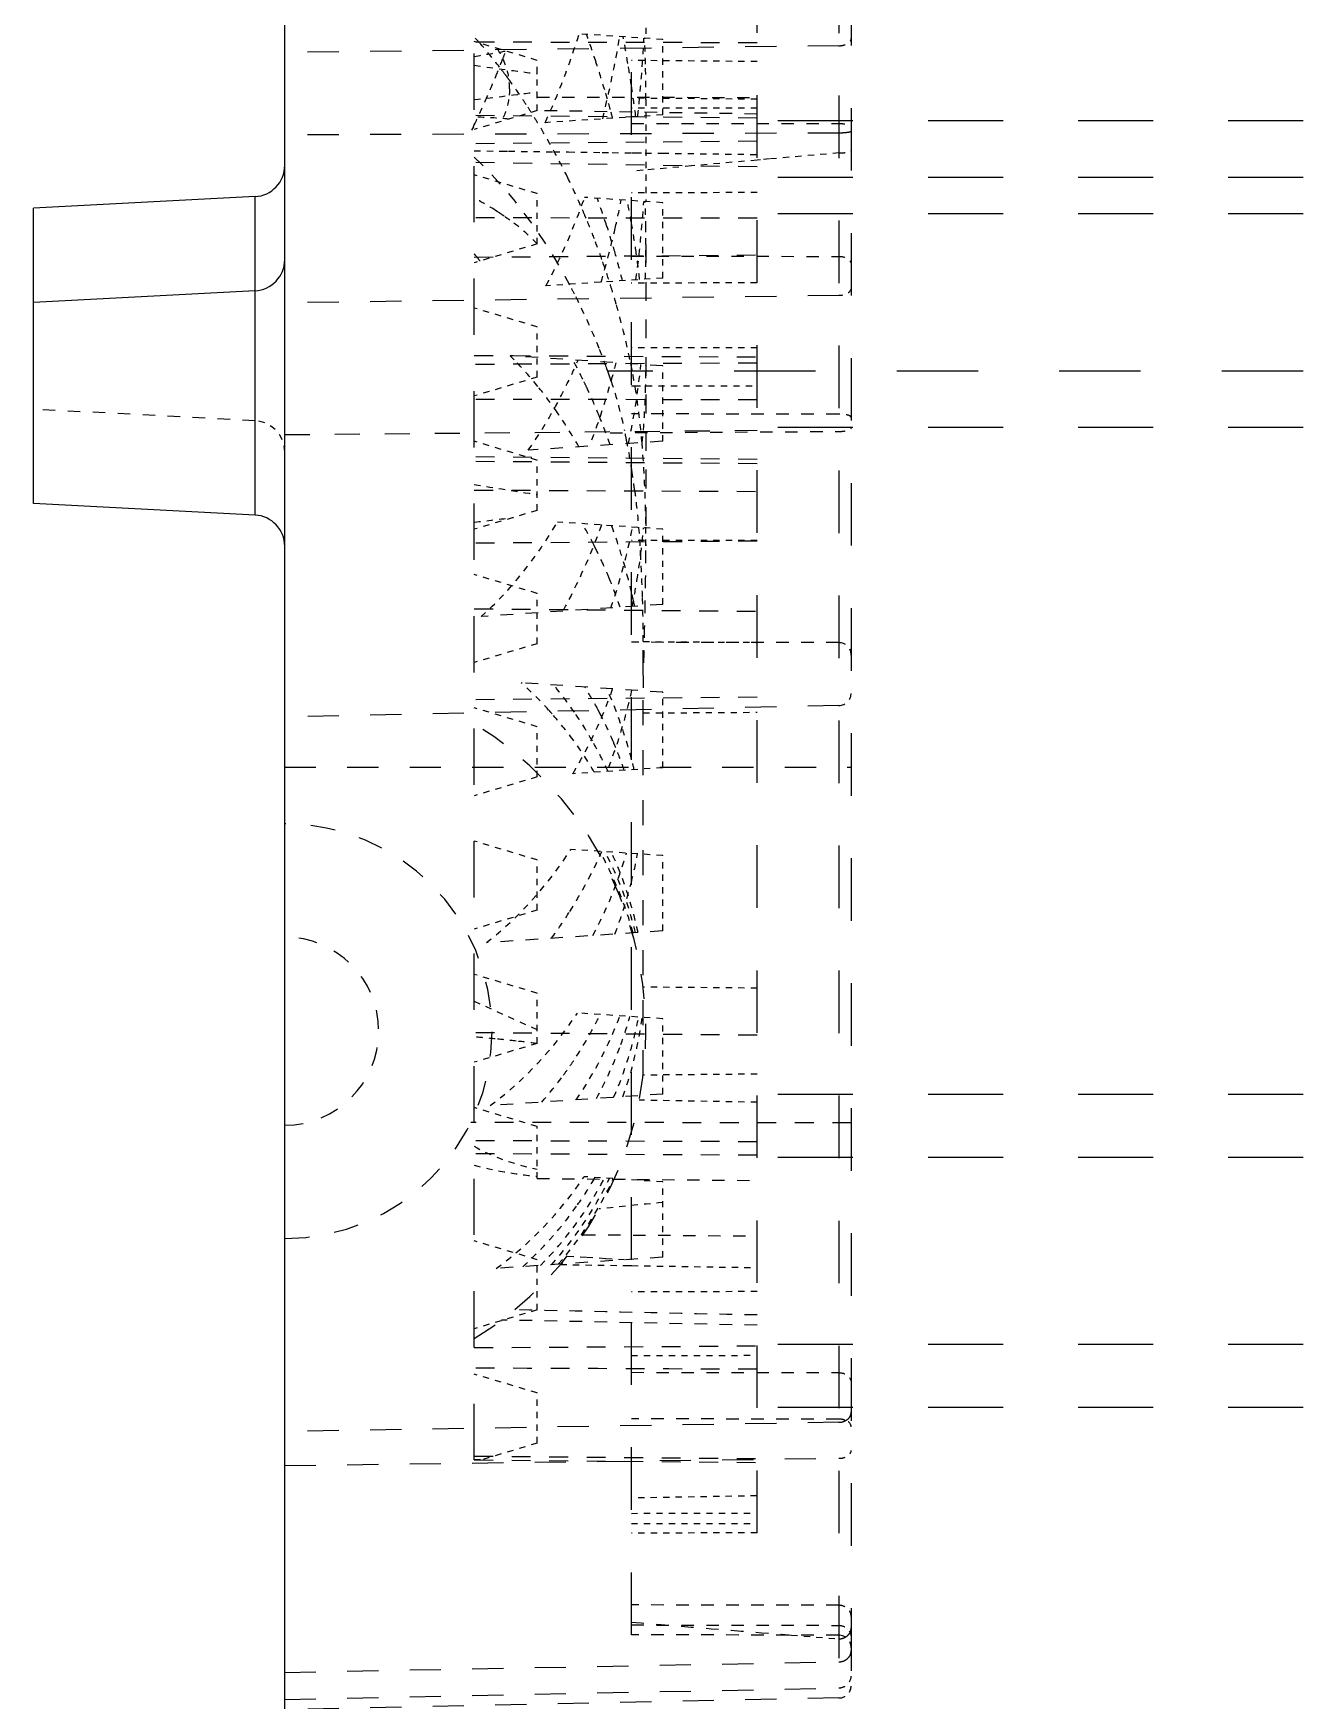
# Model space of a CAD drawing. Header units: millimetres. Extents: x 2875 to 3219, y 1450 to 1733.
# Drawn here: x 3135.41 to 3155.73, y 1563.48 to 1590.15 of the extents above; entities that cross this region are included whole.
import ezdxf

# ---------------------------------------------------------------- set-up
doc = ezdxf.new("R2010")
doc.units = ezdxf.units.MM
doc.linetypes.add('HIDDEN', pattern=[0.2, 0.1, -0.1])
doc.layers.add('DEFAULT_2', color=8, linetype='HIDDEN')

msp = doc.modelspace()

# ---------------------------------------------------------------- linework, layer by layer
at = {"color": 7, "linetype": 'Continuous'}
for p, q in [((3139.434, 1527.98), (3139.434, 1660.692)), ((3138.96, 1587.537), (3135.414, 1587.351)), ((3138.96, 1582.442), (3138.96, 1587.537)), ((3135.414, 1582.628), (3135.414, 1587.351)), ((3138.96, 1586.03), (3135.414, 1585.844)), ((3138.96, 1582.442), (3135.414, 1582.628))]:
    msp.add_line(p, q, dxfattribs=at)
for centre, start, end in [((3138.934, 1588.036), 273, 0), ((3138.934, 1586.529), 273, 0), ((3138.934, 1581.943), 0, 87)]:
    msp.add_arc(centre, 0.5, start, end, dxfattribs=at)
at = {"layer": 'DEFAULT_2', "color": 8, "linetype": 'HIDDEN', "ltscale": 10}
for p, q in [((3148.3, 1645.154), (3148.3, 1563.518)), ((3148.497, 1644.953), (3148.497, 1563.719)), ((3144.98, 1564.528), (3144.98, 1644.144)), ((3146.99, 1566.159), (3146.99, 1642.513))]:
    msp.add_line(p, q, dxfattribs=at)
at = {"layer": 'DEFAULT_2', "color": 8, "linetype": 'HIDDEN', "ltscale": 9}
msp.add_line((3142.467, 1567.326), (3142.467, 1641.339), dxfattribs=at)
at = {"layer": 'DEFAULT_2', "color": 8, "linetype": 'HIDDEN'}
for p, q in [((3145.212, 1591.439), (3145.212, 1590.069)), ((3145.482, 1590.051), (3144.145, 1590.141)), ((3146.99, 1589.698), (3144.98, 1589.715)), ((3146.99, 1589.095), (3144.98, 1589.112)), ((3145.212, 1589.091), (3145.212, 1587.458)), ((3145.482, 1588.845), (3143.6, 1588.72)), ((3146.99, 1588.954), (3144.98, 1588.953)), ((3145.481, 1588.231), (3146.99, 1588.211)), ((3146.99, 1587.601), (3144.98, 1587.599)), ((3145.482, 1586.234), (3143.614, 1586.11)), ((3146.988, 1586.16), (3144.979, 1586.151)), ((3146.99, 1585.117), (3144.98, 1585.117)), ((3145.212, 1584.509), (3146.99, 1584.509)), ((3145.482, 1582.218), (3143.796, 1582.331)), ((3146.99, 1582.038), (3144.98, 1582.035)), ((3145.169, 1580.419), (3146.99, 1580.406)), ((3145.169, 1579.276), (3146.99, 1579.288)), ((3145.482, 1578.401), (3144.043, 1578.305)), ((3145.482, 1576.996), (3144.013, 1577.094)), ((3146.99, 1574.874), (3145.169, 1574.89)), ((3145.482, 1574.385), (3144.116, 1574.476)), ((3146.99, 1573.498), (3145.169, 1573.482)), ((3146.99, 1573.049), (3145.106, 1573.082)), ((3144.986, 1570.435), (3146.99, 1570.403)), ((3146.99, 1570.019), (3144.98, 1570.016)), ((3144.98, 1568.998), (3146.99, 1569)), ((3146.988, 1566.752), (3144.979, 1566.717)), ((3144.98, 1566.472), (3146.99, 1566.475)), ((3144.98, 1566.307), (3146.99, 1566.31)), ((3146.99, 1566.159), (3144.98, 1566.156))]:
    msp.add_line(p, q, dxfattribs=at)
at = {"layer": 'DEFAULT_2', "color": 8, "linetype": 'HIDDEN', "ltscale": 0.9}
for p, q in [((3145.482, 1588.845), (3145.482, 1590.051)), ((3145.482, 1587.44), (3144.232, 1587.524)), ((3145.482, 1586.234), (3145.482, 1587.44)), ((3145.482, 1583.623), (3145.482, 1584.829)), ((3145.482, 1581.012), (3145.482, 1582.218)), ((3145.482, 1578.401), (3145.482, 1579.607)), ((3145.482, 1575.79), (3145.482, 1576.996)), ((3145.482, 1573.179), (3145.482, 1574.385)), ((3145.482, 1571.774), (3144.223, 1571.858)), ((3145.482, 1570.568), (3145.482, 1571.774))]:
    msp.add_line(p, q, dxfattribs=at)
at = {"layer": 'DEFAULT_2', "color": 8, "linetype": 'HIDDEN', "ltscale": 5}
for p, q in [((3148.3, 1589.951), (3139.434, 1589.841)), ((3148.3, 1588.553), (3139.434, 1588.525)), ((3148.3, 1585.954), (3139.434, 1585.838)), ((3148.3, 1579.397), (3139.434, 1579.211)), ((3139.434, 1578.407), (3148.497, 1578.407)), ((3148.3, 1567.928), (3139.434, 1567.781)), ((3139.434, 1567.237), (3148.3, 1567.353)), ((3139.434, 1563.928), (3148.3, 1564.096)), ((3139.434, 1563.494), (3148.3, 1563.679)), ((3148.3, 1563.518), (3139.434, 1563.332))]:
    msp.add_line(p, q, dxfattribs=at)
at = {"layer": 'DEFAULT_2', "color": 8, "linetype": 'HIDDEN', "ltscale": 0.7}
for p, q in [((3143.472, 1589.717), (3142.467, 1590.018)), ((3143.472, 1588.913), (3142.467, 1588.611)), ((3146.99, 1588.121), (3145.941, 1588.028)), ((3143.472, 1587.585), (3142.467, 1587.886)), ((3143.472, 1586.781), (3142.467, 1586.479)), ((3143.472, 1585.453), (3142.467, 1585.755)), ((3143.472, 1584.649), (3142.467, 1584.348)), ((3143.472, 1583.321), (3142.467, 1583.623)), ((3143.472, 1582.517), (3142.467, 1582.216)), ((3143.472, 1581.189), (3142.467, 1581.491)), ((3143.472, 1580.385), (3142.467, 1580.084)), ((3143.472, 1579.057), (3142.467, 1579.359)), ((3143.472, 1578.253), (3142.467, 1577.952)), ((3143.472, 1576.925), (3142.467, 1577.227)), ((3143.472, 1576.121), (3142.467, 1575.82)), ((3143.472, 1574.793), (3142.467, 1575.095)), ((3143.472, 1573.989), (3142.467, 1573.688)), ((3143.472, 1572.661), (3142.467, 1572.963)), ((3143.472, 1570.53), (3142.467, 1570.831)), ((3143.845, 1570.453), (3144.892, 1570.436)), ((3143.472, 1569.726), (3142.467, 1569.424)), ((3143.472, 1568.398), (3142.467, 1568.699)), ((3143.472, 1567.594), (3142.575, 1567.325))]:
    msp.add_line(p, q, dxfattribs=at)
at = {"layer": 'DEFAULT_2', "color": 8, "linetype": 'HIDDEN', "ltscale": 3}
for p, q in [((3146.99, 1589.998), (3142.502, 1590.008)), ((3146.99, 1588.793), (3142.467, 1588.833)), ((3146.99, 1588.422), (3142.467, 1588.383)), ((3146.99, 1588.012), (3142.467, 1588.082)), ((3146.99, 1587.191), (3142.467, 1587.197)), ((3142.467, 1586.569), (3146.99, 1586.604)), ((3145.212, 1586.77), (3145.212, 1581.949)), ((3142.467, 1584.996), (3146.99, 1584.972)), ((3146.988, 1584.874), (3142.467, 1584.851)), ((3146.99, 1584.285), (3142.467, 1584.294)), ((3146.99, 1583.332), (3142.467, 1583.372)), ((3146.99, 1583.263), (3142.467, 1583.299)), ((3142.467, 1582.843), (3146.99, 1582.821)), ((3146.99, 1582.026), (3142.467, 1581.991)), ((3142.467, 1580.943), (3146.99, 1580.904)), ((3146.99, 1579.528), (3142.467, 1579.489)), ((3146.99, 1574.12), (3142.467, 1574.16)), ((3148.497, 1572.721), (3142.41, 1572.723)), ((3146.99, 1572.416), (3142.467, 1572.433)), ((3146.99, 1572.2), (3142.467, 1572.225)), ((3142.467, 1569.124), (3146.99, 1569.151)), ((3142.467, 1567.388), (3146.99, 1567.349)), ((3142.467, 1567.326), (3146.99, 1567.286))]:
    msp.add_line(p, q, dxfattribs=at)
at = {"layer": 'DEFAULT_2', "color": 8, "linetype": 'HIDDEN', "ltscale": 0.6}
for p, q in [((3143.472, 1588.913), (3143.472, 1589.717)), ((3145.941, 1588.028), (3145.168, 1587.96)), ((3143.472, 1586.78), (3143.472, 1587.585)), ((3143.472, 1584.649), (3143.472, 1585.453)), ((3143.472, 1582.517), (3143.472, 1583.321)), ((3143.472, 1580.385), (3143.472, 1581.189)), ((3143.472, 1578.253), (3143.472, 1579.057)), ((3143.472, 1576.121), (3143.472, 1576.925)), ((3143.472, 1573.988), (3143.472, 1574.793)), ((3143.472, 1571.828), (3143.472, 1572.661)), ((3143.472, 1569.726), (3143.472, 1570.53)), ((3143.472, 1567.594), (3143.472, 1568.398))]:
    msp.add_line(p, q, dxfattribs=at)
at = {"layer": 'DEFAULT_2', "color": 8, "linetype": 'HIDDEN', "ltscale": 2}
for p, q in [((3143.472, 1589.129), (3146.99, 1589.124)), ((3146.99, 1588.858), (3143.472, 1588.913)), ((3144.98, 1588.707), (3148.297, 1588.706)), ((3144.98, 1586.584), (3148.297, 1586.581)), ((3145.482, 1584.829), (3143.041, 1584.992)), ((3138.96, 1583.95), (3135.414, 1584.136)), ((3148.297, 1584.058), (3144.98, 1584.06)), ((3144.64, 1583.759), (3148.3, 1583.78)), ((3145.482, 1583.623), (3143.33, 1583.48)), ((3145.482, 1581.012), (3142.575, 1580.818)), ((3148.297, 1580.402), (3144.98, 1580.407)), ((3145.482, 1579.607), (3143.218, 1579.758)), ((3145.482, 1575.79), (3142.66, 1575.602)), ((3145.482, 1573.179), (3142.721, 1572.995)), ((3143.472, 1571.828), (3146.99, 1571.797)), ((3144.208, 1570.93), (3146.99, 1570.91)), ((3145.482, 1570.568), (3142.819, 1570.39)), ((3146.99, 1569.481), (3142.904, 1569.565)), ((3144.98, 1568.728), (3148.297, 1568.723)), ((3148.297, 1567.979), (3144.98, 1567.983)), ((3148.297, 1565.001), (3144.98, 1565.006)), ((3144.98, 1564.686), (3148.297, 1564.68)), ((3148.297, 1564.523), (3144.98, 1564.528))]:
    msp.add_line(p, q, dxfattribs=at)
at = {"layer": 'DEFAULT_2', "color": 8, "linetype": 'HIDDEN', "ltscale": 0.2}
for p, q in [((3145.212, 1589.091), (3145.211, 1588.827)), ((3143.735, 1588.254), (3143.973, 1588.251)), ((3144.673, 1588.241), (3144.98, 1588.237)), ((3145.203, 1588.234), (3145.481, 1588.231)), ((3144.258, 1570.564), (3143.951, 1570.582)), ((3144.565, 1570.546), (3144.258, 1570.564)), ((3144.872, 1570.527), (3144.565, 1570.546))]:
    msp.add_line(p, q, dxfattribs=at)
at = {"layer": 'DEFAULT_2', "color": 8, "linetype": 'HIDDEN', "ltscale": 12}
for p, q in [((3186.925, 1588.748), (3146.99, 1588.748)), ((3186.925, 1587.844), (3146.99, 1587.844)), ((3186.925, 1587.261), (3146.99, 1587.261)), ((3186.925, 1583.844), (3146.99, 1583.844)), ((3186.925, 1573.171), (3146.99, 1573.171)), ((3186.925, 1572.166), (3146.99, 1572.166)), ((3186.925, 1569.171), (3146.99, 1569.171)), ((3186.925, 1568.166), (3146.99, 1568.166))]:
    msp.add_line(p, q, dxfattribs=at)
at = {"layer": 'DEFAULT_2', "color": 8, "linetype": 'HIDDEN', "ltscale": 0.04}
for p, q in [((3142.452, 1588.654), (3142.425, 1588.599)), ((3144.98, 1588.237), (3145.042, 1588.237)), ((3147.045, 1588.126), (3146.99, 1588.121))]:
    msp.add_line(p, q, dxfattribs=at)
at = {"layer": 'DEFAULT_2', "color": 8, "linetype": 'HIDDEN', "ltscale": 0.3}
msp.add_line((3142.467, 1588.271), (3142.896, 1588.265), dxfattribs=at)
at = {"layer": 'DEFAULT_2', "color": 8, "linetype": 'HIDDEN', "ltscale": 0.09}
for p, q in [((3142.896, 1588.265), (3143.016, 1588.264)), ((3142.467, 1567.333), (3142.598, 1567.331))]:
    msp.add_line(p, q, dxfattribs=at)
at = {"layer": 'DEFAULT_2', "color": 8, "linetype": 'HIDDEN', "ltscale": 0.5}
for p, q in [((3143.016, 1588.264), (3143.735, 1588.254)), ((3147.539, 1564.524), (3148.3, 1564.463))]:
    msp.add_line(p, q, dxfattribs=at)
at = {"layer": 'DEFAULT_2', "color": 8, "linetype": 'HIDDEN', "ltscale": 0.4}
msp.add_line((3143.973, 1588.251), (3144.514, 1588.244), dxfattribs=at)
at = {"layer": 'DEFAULT_2', "color": 8, "linetype": 'HIDDEN', "ltscale": 0.1}
for p, q in [((3144.514, 1588.244), (3144.673, 1588.241)), ((3145.042, 1588.237), (3145.203, 1588.234)), ((3145.168, 1587.96), (3144.979, 1587.944)), ((3147.192, 1588.139), (3147.045, 1588.126)), ((3145.026, 1584.509), (3145.212, 1584.509))]:
    msp.add_line(p, q, dxfattribs=at)
at = {"layer": 'DEFAULT_2', "color": 8, "linetype": 'HIDDEN', "ltscale": 0.8}
for p, q in [((3148.3, 1588.236), (3147.192, 1588.139)), ((3143.472, 1574.207), (3142.467, 1574.662))]:
    msp.add_line(p, q, dxfattribs=at)
at = {"layer": 'DEFAULT_2', "color": 8, "linetype": 'HIDDEN', "ltscale": 13}
msp.add_line((3186.925, 1584.748), (3144.602, 1584.745), dxfattribs=at)
at = {"layer": 'DEFAULT_2', "color": 8, "linetype": 'HIDDEN', "ltscale": 0.03}
msp.add_line((3144.98, 1584.509), (3145.026, 1584.509), dxfattribs=at)
at = {"layer": 'DEFAULT_2', "color": 8, "linetype": 'HIDDEN', "ltscale": 4}
for p, q in [((3139.434, 1583.729), (3146.99, 1583.799)), ((3145.169, 1573.482), (3145.169, 1580.419))]:
    msp.add_line(p, q, dxfattribs=at)
at = {"layer": 'DEFAULT_2', "color": 8, "linetype": 'HIDDEN', "ltscale": 0.07}
msp.add_line((3144.892, 1570.436), (3144.986, 1570.435), dxfattribs=at)
at = {"layer": 'DEFAULT_2', "color": 8, "linetype": 'HIDDEN', "ltscale": 0.09}
msp.add_arc((3136.756, 1584.927), 7.701, 41.1776, 42.1327, dxfattribs=at)
at = {"layer": 'DEFAULT_2', "color": 8, "linetype": 'HIDDEN', "ltscale": 0.3}
for centre, radius, start, end in [((3128.944, 1584.626), 16.278, 18.1254, 19.7736), ((3120.306, 1585.558), 24.959, 9.4806, 10.4698), ((3120.283, 1589.05), 24.93, 1.3937, 2.3465), ((3128.773, 1584.568), 16.458, 16.5018, 18.132), ((3121.662, 1585.794), 23.583, 8.5876, 9.4583), ((3128.504, 1595.35), 15.472, 336.0284, 337.6132), ((3122.557, 1585.914), 22.68, 7.3533, 8.442), ((3129.49, 1594.911), 14.393, 334.3758, 336.0287), ((3133.28, 1582.607), 11.894, 23.7384, 26.0942), ((3132.776, 1583.209), 12.425, 18.1311, 20.2531), ((3128.983, 1590.633), 16.145, 347.102, 348.7534), ((3127.944, 1584.153), 17.292, 9.8716, 11.0872), ((3127.458, 1586.758), 17.755, 0.9255, 2.2633), ((3132.89, 1582.438), 12.319, 21.0382, 22.6942), ((3128.613, 1584.276), 16.613, 8.1601, 9.6366), ((3132.488, 1583.118), 12.727, 13.9736, 16.0453), ((3129.13, 1584.344), 16.091, 6.6591, 8.1835), ((3128.827, 1586.76), 16.386, 358.0972, 359.3696), ((3131.657, 1584.833), 13.555, 358.3011, 0.0183), ((3135.187, 1580.226), 10.027, 22.2893, 24.8173), ((3134.354, 1581.535), 10.757, 8.6123, 10.8395), ((3137.969, 1578.701), 7.194, 27.0048, 30.0621), ((3117.926, 1581.952), 27.287, 359.9941, 0.7441), ((3134.32, 1583.14), 10.891, 353.022, 355.2542), ((3134.619, 1583.109), 10.59, 350.6941, 352.9896), ((3134.914, 1583.055), 10.29, 348.3643, 350.7266), ((3138.921, 1576.379), 6.263, 28.1337, 31.9168), ((3138.812, 1576.317), 6.388, 23.0587, 27.4659), ((3138.701, 1576.276), 6.507, 18.6839, 22.0971), ((3137.725, 1578.405), 7.483, 345.8036, 349.3561), ((3138.712, 1576.208), 6.496, 339.8484, 344.0248), ((3139.221, 1574.848), 5.986, 324.907, 329.5949)]:
    msp.add_arc(centre, radius, start, end, dxfattribs=at)
at = {"layer": 'DEFAULT_2', "color": 8, "linetype": 'HIDDEN'}
for centre, radius, start, end in [((3126.066, 1593.313), 19.003, 346.2032, 350.2567), ((3139.407, 1574.23), 5.805, 15.2674, 29.1743), ((3139.416, 1574.391), 5.794, 13.6974, 27.3928), ((3139.235, 1574.538), 5.978, 11.8304, 24.8367), ((3139.094, 1575.578), 6.115, 336.3676, 348.995), ((3139.423, 1574.517), 5.786, 315.164, 332.3947), ((3139.359, 1574.373), 5.852, 317.9018, 334.2468), ((3139.426, 1574.237), 5.79, 319.2355, 335.4006)]:
    msp.add_arc(centre, radius, start, end, dxfattribs=at)
at = {"layer": 'DEFAULT_2', "color": 8, "linetype": 'HIDDEN', "ltscale": 0.9}
for centre, radius, start, end in [((3123.518, 1591.126), 21.688, 353.8925, 357.2127), ((3129.033, 1588.426), 16.173, 352.109, 356.5776), ((3138.028, 1576.722), 7.188, 14.6044, 24.183), ((3139.042, 1575.237), 6.169, 340.0939, 352.2375)]:
    msp.add_arc(centre, radius, start, end, dxfattribs=at)
at = {"layer": 'DEFAULT_2', "color": 8, "linetype": 'HIDDEN', "ltscale": 0.4}
for centre, radius, start, end in [((3136.333, 1584.563), 8.259, 37.6448, 41.1463), ((3121.44, 1589.088), 23.773, 0.0056, 1.3696), ((3138.47, 1580.436), 6.454, 39.0214, 44.1105), ((3138.125, 1580.155), 6.899, 34.664, 39.028), ((3135.098, 1580.193), 10.122, 19.4741, 22.2748), ((3137.594, 1578.527), 7.608, 18.7021, 22.4751), ((3139.387, 1575.447), 5.767, 42.2362, 48.3755), ((3138.765, 1575.645), 6.434, 34.4847, 39.3339), ((3139.34, 1575.398), 5.835, 36.2104, 41.463), ((3138.72, 1575.613), 6.489, 29.6913, 34.4999), ((3139.262, 1575.347), 5.928, 30.1959, 36.1715), ((3138.69, 1575.597), 6.523, 24.8914, 29.6756), ((3138.139, 1579.81), 6.932, 323.3422, 327.636), ((3138.781, 1577.24), 6.345, 318.6701, 323.6683)]:
    msp.add_arc(centre, radius, start, end, dxfattribs=at)
at = {"layer": 'DEFAULT_2', "color": 8, "linetype": 'HIDDEN', "ltscale": 0.1}
for centre, radius, start, end in [((3127.053, 1595.938), 17.038, 338.6471, 339.1243), ((3135.817, 1584.159), 8.914, 36.6355, 37.6743), ((3128.831, 1584.586), 16.398, 15.97, 16.4996), ((3135.093, 1583.643), 9.803, 33.176, 34.3272), ((3134.856, 1583.488), 10.087, 32.3559, 33.1774), ((3128.727, 1584.556), 16.506, 15.3689, 15.97), ((3134.606, 1583.33), 10.383, 31.2725, 32.3545), ((3128.626, 1584.528), 16.611, 14.8737, 15.369), ((3133.079, 1582.517), 12.114, 22.9017, 23.743), ((3132.675, 1583.17), 12.533, 16.0529, 16.8706), ((3127.654, 1586.777), 17.558, 359.3559, 359.9762), ((3135.436, 1581.539), 9.708, 27.2251, 28.1936), ((3132.66, 1582.353), 12.564, 17.0524, 17.8719), ((3132.82, 1582.389), 12.401, 11.1354, 11.8405), ((3135.143, 1580.208), 10.075, 25.1071, 25.9442), ((3135.68, 1581.788), 9.407, 11.3747, 12.3359), ((3125.504, 1580.598), 19.661, 3.4399, 3.928), ((3136.257, 1579.174), 8.96, 12.2552, 13.1268), ((3138.056, 1576.73), 7.159, 13.2522, 14.6039), ((3138.664, 1577.325), 6.49, 325.3296, 326.935), ((3138.708, 1577.295), 6.436, 323.6611, 325.3297), ((3139.303, 1574.776), 5.876, 312.1302, 314.0276)]:
    msp.add_arc(centre, radius, start, end, dxfattribs=at)
at = {"layer": 'DEFAULT_2', "color": 8, "linetype": 'HIDDEN', "ltscale": 0.2}
for centre, radius, start, end in [((3127.612, 1595.719), 16.437, 337.6079, 338.6503), ((3141.953, 1589.26), 1.078, 0.0763, 11.301), ((3135.411, 1583.861), 9.418, 34.3233, 36.1208), ((3132.751, 1582.384), 12.468, 19.4394, 21.04), ((3132.532, 1583.127), 12.683, 16.8716, 18.1424), ((3128.291, 1586.778), 16.921, 359.9734, 0.9053), ((3132.713, 1582.371), 12.508, 17.8718, 19.44), ((3132.625, 1582.342), 12.601, 16.0115, 17.0522), ((3134.808, 1581.254), 10.398, 20.0059, 21.7654), ((3135.402, 1580.335), 9.786, 25.9385, 27.9732), ((3132.699, 1581.281), 12.431, 7.2338, 8.6263), ((3137.805, 1578.617), 7.378, 24.2016, 26.2569), ((3137.716, 1578.577), 7.476, 22.4808, 24.2022), ((3148.296, 1580.201), 0.201, 0, 89.9), ((3148.296, 1579.598), 0.201, 271.2, 0), ((3140.689, 1552.713), 21.454, 84.3459, 85.2452), ((3139.913, 1545.315), 28.893, 83.5933, 84.2612), ((3148.296, 1564.322), 0.201, 0, 89.9), ((3148.296, 1563.719), 0.201, 271.2, 0)]:
    msp.add_arc(centre, radius, start, end, dxfattribs=at)
at = {"layer": 'DEFAULT_2', "color": 8, "linetype": 'HIDDEN', "ltscale": 0.06}
for centre, radius, start, end in [((3135.635, 1584.023), 9.142, 36.1274, 36.6382), ((3138.672, 1580.627), 6.175, 44.1421, 44.9789), ((3131.259, 1582.396), 13.944, 4.618, 4.9531), ((3139.287, 1575.353), 5.905, 41.4548, 42.262), ((3138.763, 1576.293), 6.443, 27.4563, 28.1482)]:
    msp.add_arc(centre, radius, start, end, dxfattribs=at)
at = {"layer": 'DEFAULT_2', "color": 8, "linetype": 'HIDDEN', "ltscale": 0.05}
for centre, radius, start, end in [((3120.499, 1585.616), 24.759, 8.4252, 8.5931), ((3140.388, 1583.511), 4.509, 56.7987, 57.6135), ((3140.489, 1583.665), 4.325, 55.8101, 56.7996), ((3134.718, 1581.221), 10.493, 19.6238, 20.008), ((3138.345, 1582.514), 6.643, 19.0413, 19.6227), ((3138.103, 1582.431), 6.899, 18.1607, 18.7092)]:
    msp.add_arc(centre, radius, start, end, dxfattribs=at)
at = {"layer": 'DEFAULT_2', "color": 8, "linetype": 'HIDDEN', "ltscale": 0.7}
for centre, radius, start, end in [((3133.965, 1582.95), 11.128, 26.0555, 31.2287), ((3135.131, 1581.387), 10.048, 21.744, 27.1991), ((3138.788, 1576.181), 6.416, 331.388, 339.8435)]:
    msp.add_arc(centre, radius, start, end, dxfattribs=at)
at = {"layer": 'DEFAULT_2', "color": 8, "linetype": 'HIDDEN', "ltscale": 0.03}
for centre, radius, start, end in [((3130.462, 1594.446), 13.315, 334.2141, 334.3687), ((3133.012, 1582.489), 12.187, 22.6969, 22.9023), ((3132.973, 1578.924), 12.222, 38.8039, 39.0328), ((3132.847, 1582.394), 12.373, 10.9532, 11.1352), ((3138.224, 1582.472), 6.771, 18.7099, 19.0421), ((3148.292, 1564.696), 0.233, 285.3378, 296.0441)]:
    msp.add_arc(centre, radius, start, end, dxfattribs=at)
at = {"layer": 'DEFAULT_2', "color": 8, "linetype": 'HIDDEN', "ltscale": 0.02}
for centre, radius, start, end in [((3140.562, 1583.773), 4.195, 55.3852, 55.8071), ((3135.368, 1581.725), 9.725, 11.1764, 11.3788), ((3139.195, 1574.864), 6.015, 329.591, 329.8904)]:
    msp.add_arc(centre, radius, start, end, dxfattribs=at)
at = {"layer": 'DEFAULT_2', "color": 8, "linetype": 'HIDDEN', "ltscale": 0.08}
msp.add_arc((3140.653, 1583.904), 4.035, 53.8237, 55.3924, dxfattribs=at)
at = {"layer": 'DEFAULT_2', "color": 8, "linetype": 'HIDDEN', "ltscale": 0.04}
for centre, radius, start, end in [((3128.976, 1584.336), 16.244, 9.6447, 9.8608), ((3135.076, 1580.176), 10.149, 24.8128, 25.1084), ((3135.221, 1581.696), 9.875, 10.8684, 11.1761)]:
    msp.add_arc(centre, radius, start, end, dxfattribs=at)
at = {"layer": 'DEFAULT_2', "color": 8, "linetype": 'HIDDEN', "ltscale": 0.6}
for centre, radius, start, end in [((3130.508, 1590.277), 14.579, 343.6344, 347.1312), ((3132.691, 1582.36), 12.532, 11.8464, 16.0164), ((3132.222, 1584.816), 12.99, 354.6337, 358.302), ((3137.882, 1578.366), 7.322, 338.9762, 345.8014)]:
    msp.add_arc(centre, radius, start, end, dxfattribs=at)
at = {"layer": 'DEFAULT_2', "color": 8, "linetype": 'HIDDEN', "ltscale": 0.07}
for centre, radius, start, end in [((3132.918, 1578.88), 12.293, 38.3487, 38.8039), ((3137.872, 1578.65), 7.303, 26.2591, 27.0106), ((3136.308, 1579.185), 8.908, 11.6385, 12.255), ((3138.859, 1576.339), 6.336, 22.108, 23.047)]:
    msp.add_arc(centre, radius, start, end, dxfattribs=at)
at = {"layer": 'DEFAULT_2', "color": 8, "linetype": 'HIDDEN', "ltscale": 0.5}
for centre, radius, start, end in [((3138.934, 1583.451), 0.5, 0, 87), ((3137.752, 1579.898), 7.351, 29.6416, 34.6583), ((3123.253, 1580.469), 21.915, 1.7254, 3.4253), ((3121.595, 1580.39), 23.575, 0.0703, 1.7958), ((3138.545, 1577.4), 6.63, 326.9551, 333.5977)]:
    msp.add_arc(centre, radius, start, end, dxfattribs=at)
at = {"layer": 'DEFAULT_2', "color": 8, "linetype": 'HIDDEN', "ltscale": 0.8}
for centre, radius, start, end in [((3136.183, 1579.157), 9.035, 13.1275, 20.1659), ((3137.768, 1580.038), 7.368, 327.6863, 336.1706), ((3139.267, 1574.816), 5.929, 314.0308, 324.9014)]:
    msp.add_arc(centre, radius, start, end, dxfattribs=at)
at = {"layer": 'DEFAULT_2', "color": 8, "linetype": 'HIDDEN', "ltscale": 4}
for radius, start, end in [(5.779, 301.6643, 58.3357), (3.317, 270, 90)]:
    msp.add_arc((3139.434, 1574.186), radius, start, end, dxfattribs=at)
at = {"layer": 'DEFAULT_2', "color": 8, "linetype": 'HIDDEN', "ltscale": 3}
msp.add_arc((3139.434, 1574.186), 1.505, 270, 90, dxfattribs=at)
at = {"layer": 'DEFAULT_2', "color": 8, "linetype": 'HIDDEN', "ltscale": 2}
msp.add_arc((3236.519, 2679.543), 1118.564, 265.305807, 265.437391, dxfattribs=at)
at = {"layer": 'DEFAULT_2', "color": 8, "linetype": 'HIDDEN', "ltscale": 0.4}
for centre, major_axis, start_param, end_param in [((3122.657, 1604.336), (46.074, 0), 5.156845, 5.169026), ((3141.264, 1585.844), (8.569, 0), 7.647172, 7.713068), ((3121.458, 1604.336), (66.313, 0), 5.034764, 5.044737)]:
    msp.add_ellipse(centre, major_axis=major_axis, ratio=0.349891, start_param=start_param, end_param=end_param, dxfattribs=at)
at = {"layer": 'DEFAULT_2', "color": 8, "linetype": 'HIDDEN', "ltscale": 0.7}
for centre, major_axis, ratio, start_param, end_param in [((3159.058, 1604.336), (45.166, 0), 0.349891, 4.336262, 4.360075), ((3127.912, 1604.336), (45.943, 0), 0.349891, -1.248433, -1.225279), ((3171.121, 1604.336), (67.551, 0), 0.349891, -2.008857, -1.99249), ((3144.309, 1572.868), (2.993, 0), 0.349891, -2.233809, -1.854289), ((3175.295, 1570.166), (35.836, 0), 0.064341, 8.836532, 8.889908)]:
    msp.add_ellipse(centre, major_axis=major_axis, ratio=ratio, start_param=start_param, end_param=end_param, dxfattribs=at)
at = {"layer": 'DEFAULT_2', "color": 8, "linetype": 'HIDDEN', "ltscale": 0.8}
msp.add_ellipse((3145.082, 1572.868), major_axis=(3.012, 0), ratio=0.349891, start_param=3.661187, end_param=4.14861, dxfattribs=at)
at = {"layer": 'DEFAULT_2', "color": 8, "linetype": 'HIDDEN'}
for points in [[(3143.6, 1588.72), (3143.814, 1589.18), (3143.993, 1589.657), (3144.145, 1590.141)], [(3143.614, 1586.11), (3143.858, 1586.563), (3144.061, 1587.039), (3144.232, 1587.524)], [(3143.33, 1583.48), (3143.646, 1583.928), (3143.909, 1584.416), (3144.127, 1584.92)], [(3144.732, 1584.879), (3144.616, 1584.427), (3144.477, 1583.98), (3144.309, 1583.545)], [(3142.575, 1580.818), (3143.059, 1581.249), (3143.467, 1581.773), (3143.796, 1582.331)], [(3144.5, 1582.284), (3144.33, 1581.81), (3144.125, 1581.346), (3143.882, 1580.906)], [(3144.651, 1580.957), (3144.798, 1581.378), (3144.913, 1581.812), (3145, 1582.25)], [(3144.043, 1578.305), (3144.301, 1578.733), (3144.514, 1579.19), (3144.681, 1579.661)], [(3144.984, 1579.64), (3144.886, 1579.199), (3144.755, 1578.763), (3144.589, 1578.342)], [(3142.66, 1575.602), (3143.191, 1576.012), (3143.65, 1576.529), (3144.013, 1577.094)], [(3144.363, 1575.716), (3144.589, 1576.134), (3144.769, 1576.579), (3144.903, 1577.035)], [(3142.721, 1572.995), (3143.267, 1573.398), (3143.743, 1573.91), (3144.116, 1574.476)], [(3144.095, 1573.087), (3144.383, 1573.502), (3144.62, 1573.957), (3144.797, 1574.431)], [(3142.819, 1570.39), (3143.366, 1570.788), (3143.849, 1571.294), (3144.223, 1571.858)]]:
    msp.add_open_spline(points, degree=3, dxfattribs=at)
at = {"layer": 'DEFAULT_2', "color": 8, "linetype": 'HIDDEN', "ltscale": 0.2}
for points, knots in [([(3148.3, 1589.951), (3148.326, 1589.951), (3148.401, 1589.958), (3148.497, 1590.015), (3148.497, 1590.069)], [0, 0, 0, 0, 0.318567, 1, 1, 1, 1]), ([(3148.297, 1586.581), (3148.345, 1586.581), (3148.432, 1586.567), (3148.497, 1586.491), (3148.497, 1586.455)], [0, 0, 0, 0, 0.579744, 1, 1, 1, 1]), ([(3148.497, 1586.079), (3148.497, 1586.044), (3148.433, 1585.969), (3148.349, 1585.955), (3148.3, 1585.954)], [0, 0, 0, 0, 0.420739, 1, 1, 1, 1]), ([(3148.497, 1584.003), (3148.497, 1584.012), (3148.476, 1584.031), (3148.41, 1584.053), (3148.344, 1584.058), (3148.297, 1584.058)], [0, 0, 0, 0, 0.117434, 0.337782, 1, 1, 1, 1]), ([(3148.3, 1583.78), (3148.347, 1583.781), (3148.412, 1583.787), (3148.476, 1583.808), (3148.497, 1583.827), (3148.497, 1583.836)], [0, 0, 0, 0, 0.662658, 0.882321, 1, 1, 1, 1]), ([(3148.297, 1568.723), (3148.346, 1568.723), (3148.443, 1568.698), (3148.497, 1568.606), (3148.497, 1568.564)], [0, 0, 0, 0, 0.540511, 1, 1, 1, 1]), ([(3148.3, 1567.353), (3148.349, 1567.353), (3148.433, 1567.367), (3148.497, 1567.443), (3148.497, 1567.478)], [0, 0, 0, 0, 0.579261, 1, 1, 1, 1]), ([(3148.497, 1564.82), (3148.497, 1564.867), (3148.449, 1564.966), (3148.347, 1565.001), (3148.297, 1565.001)], [0, 0, 0, 0, 0.481683, 1, 1, 1, 1]), ([(3148.297, 1564.68), (3148.348, 1564.68), (3148.454, 1564.637), (3148.497, 1564.531), (3148.497, 1564.48)], [0, 0, 0, 0, 0.500685, 1, 1, 1, 1]), ([(3148.3, 1563.679), (3148.351, 1563.68), (3148.455, 1563.724), (3148.497, 1563.829), (3148.497, 1563.879)], [0, 0, 0, 0, 0.500528, 1, 1, 1, 1])]:
    msp.add_open_spline(points, degree=3, knots=knots, dxfattribs=at)
at = {"layer": 'DEFAULT_2', "color": 8, "linetype": 'HIDDEN', "ltscale": 0.1}
for points in [[(3142.831, 1589.909), (3142.865, 1589.854), (3142.896, 1589.796), (3142.923, 1589.737)], [(3143.031, 1589.261), (3143.031, 1589.204), (3143.026, 1589.147), (3143.017, 1589.091)]]:
    msp.add_open_spline(points, degree=3, dxfattribs=at)
at = {"layer": 'DEFAULT_2', "color": 8, "linetype": 'HIDDEN', "ltscale": 0.2}
for points in [[(3142.923, 1589.737), (3142.962, 1589.652), (3142.992, 1589.562), (3143.01, 1589.471)], [(3143.47, 1573.988), (3143.359, 1574.003), (3143.248, 1574.015), (3143.138, 1574.028)]]:
    msp.add_open_spline(points, degree=3, dxfattribs=at)
at = {"layer": 'DEFAULT_2', "color": 8, "linetype": 'HIDDEN', "ltscale": 0.3}
for points in [[(3143.017, 1589.091), (3142.997, 1588.97), (3142.957, 1588.852), (3142.902, 1588.742)], [(3142.803, 1587.319), (3142.694, 1587.388), (3142.581, 1587.453), (3142.467, 1587.514)]]:
    msp.add_open_spline(points, degree=3, dxfattribs=at)
at = {"layer": 'DEFAULT_2', "color": 8, "linetype": 'HIDDEN', "ltscale": 0.1}
for points, knots in [([(3148.297, 1588.706), (3148.321, 1588.706), (3148.368, 1588.704), (3148.433, 1588.699), (3148.471, 1588.691), (3148.497, 1588.682), (3148.497, 1588.675)], [0, 0, 0, 0, 0.361018, 0.690664, 0.908829, 1, 1, 1, 1]), ([(3148.3, 1588.236), (3148.325, 1588.236), (3148.371, 1588.238), (3148.434, 1588.244), (3148.472, 1588.252), (3148.497, 1588.262), (3148.497, 1588.268)], [0, 0, 0, 0, 0.361527, 0.689938, 0.907409, 1, 1, 1, 1]), ([(3148.497, 1567.854), (3148.497, 1567.865), (3148.485, 1567.917), (3148.435, 1567.949), (3148.397, 1567.963)], [0, 0, 0, 0, 0.214933, 1, 1, 1, 1])]:
    msp.add_open_spline(points, degree=3, knots=knots, dxfattribs=at)
at = {"layer": 'DEFAULT_2', "color": 8, "linetype": 'HIDDEN', "ltscale": 0.07}
for points in [[(3148.399, 1588.558), (3148.366, 1588.555), (3148.333, 1588.553), (3148.3, 1588.553)], [(3148.397, 1567.963), (3148.365, 1567.974), (3148.33, 1567.979), (3148.297, 1567.979)], [(3148.3, 1567.928), (3148.333, 1567.929), (3148.367, 1567.937), (3148.396, 1567.95)], [(3148.396, 1567.95), (3148.425, 1567.963), (3148.452, 1567.983), (3148.47, 1568.008)], [(3148.394, 1564.487), (3148.424, 1564.501), (3148.451, 1564.523), (3148.468, 1564.551)], [(3148.468, 1564.551), (3148.486, 1564.578), (3148.497, 1564.61), (3148.497, 1564.642)], [(3148.394, 1564.119), (3148.424, 1564.134), (3148.451, 1564.157), (3148.468, 1564.184)], [(3148.468, 1564.184), (3148.486, 1564.211), (3148.497, 1564.244), (3148.497, 1564.277)], [(3148.3, 1564.096), (3148.333, 1564.096), (3148.365, 1564.105), (3148.394, 1564.119)]]:
    msp.add_open_spline(points, degree=3, dxfattribs=at)
msp.add_open_spline([(3148.497, 1588.584), (3148.497, 1588.574), (3148.45, 1588.565), (3148.424, 1588.56), (3148.399, 1588.558)], degree=3, knots=[0, 0, 0, 0, 0.285062, 1, 1, 1, 1], dxfattribs=at)
at = {"layer": 'DEFAULT_2', "color": 8, "linetype": 'HIDDEN', "ltscale": 2}
for points in [[(3142.467, 1588.17), (3143.083, 1587.584), (3143.59, 1586.875), (3143.992, 1586.125)], [(3146.99, 1569.645), (3145.696, 1569.668), (3144.403, 1569.703), (3143.109, 1569.727)]]:
    msp.add_open_spline(points, degree=3, dxfattribs=at)
at = {"layer": 'DEFAULT_2', "color": 8, "linetype": 'HIDDEN', "ltscale": 0.4}
msp.add_open_spline([(3143.471, 1586.78), (3143.34, 1586.922), (3143.191, 1587.047), (3143.035, 1587.161)], degree=3, dxfattribs=at)
at = {"layer": 'DEFAULT_2', "color": 8, "linetype": 'HIDDEN', "ltscale": 0.9}
msp.add_open_spline([(3144.934, 1583.587), (3145.023, 1584.005), (3145.089, 1584.428), (3145.133, 1584.853)], degree=3, dxfattribs=at)
at = {"layer": 'DEFAULT_2', "color": 8, "linetype": 'HIDDEN', "ltscale": 0.8}
msp.add_open_spline([(3145.15, 1583.599), (3145.117, 1583.983), (3145.068, 1584.367), (3144.994, 1584.745)], degree=3, dxfattribs=at)
at = {"layer": 'DEFAULT_2', "color": 8, "linetype": 'HIDDEN', "ltscale": 0.6}
msp.add_open_spline([(3144.658, 1584.582), (3144.742, 1584.324), (3144.812, 1584.062), (3144.87, 1583.798)], degree=3, dxfattribs=at)
at = {"layer": 'DEFAULT_2', "color": 8, "linetype": 'HIDDEN', "ltscale": 0.9}
msp.add_open_spline([(3145.21, 1582.307), (3145.209, 1582.405), (3145.201, 1582.81), (3145.182, 1583.214), (3145.157, 1583.518)], degree=3, knots=[0, 0, 0, 0, 0.244708, 1, 1, 1, 1], dxfattribs=at)
at = {"layer": 'DEFAULT_2', "color": 8, "linetype": 'HIDDEN', "ltscale": 0.6}
msp.add_open_spline([(3145.031, 1582.846), (3145.041, 1582.769), (3145.077, 1582.469), (3145.103, 1582.168), (3145.118, 1581.945)], degree=3, knots=[0, 0, 0, 0, 0.25851, 1, 1, 1, 1], dxfattribs=at)
at = {"layer": 'DEFAULT_2', "color": 8, "linetype": 'HIDDEN', "ltscale": 2}
msp.add_open_spline([(3145.169, 1579.276), (3145.169, 1579.461), (3145.18, 1580.352), (3145.213, 1581.243), (3145.212, 1581.949)], degree=3, knots=[0, 0, 0, 0, 0.207611, 1, 1, 1, 1], dxfattribs=at)
at = {"layer": 'DEFAULT_2', "color": 8, "linetype": 'HIDDEN', "ltscale": 3}
msp.add_open_spline([(3146.99, 1568.776), (3145.482, 1568.782), (3143.975, 1568.789), (3142.467, 1568.795)], degree=3, dxfattribs=at)
at = {"layer": 'DEFAULT_2', "color": 8, "linetype": 'HIDDEN', "ltscale": 0.06}
msp.add_open_spline([(3148.47, 1568.008), (3148.486, 1568.031), (3148.497, 1568.06), (3148.497, 1568.088)], degree=3, dxfattribs=at)
at = {"layer": 'DEFAULT_2', "color": 8, "linetype": 'HIDDEN', "ltscale": 0.04}
msp.add_open_spline([(3148.3, 1564.463), (3148.318, 1564.464), (3148.336, 1564.466), (3148.354, 1564.471)], degree=3, dxfattribs=at)

doc.saveas('drawing.dxf')
